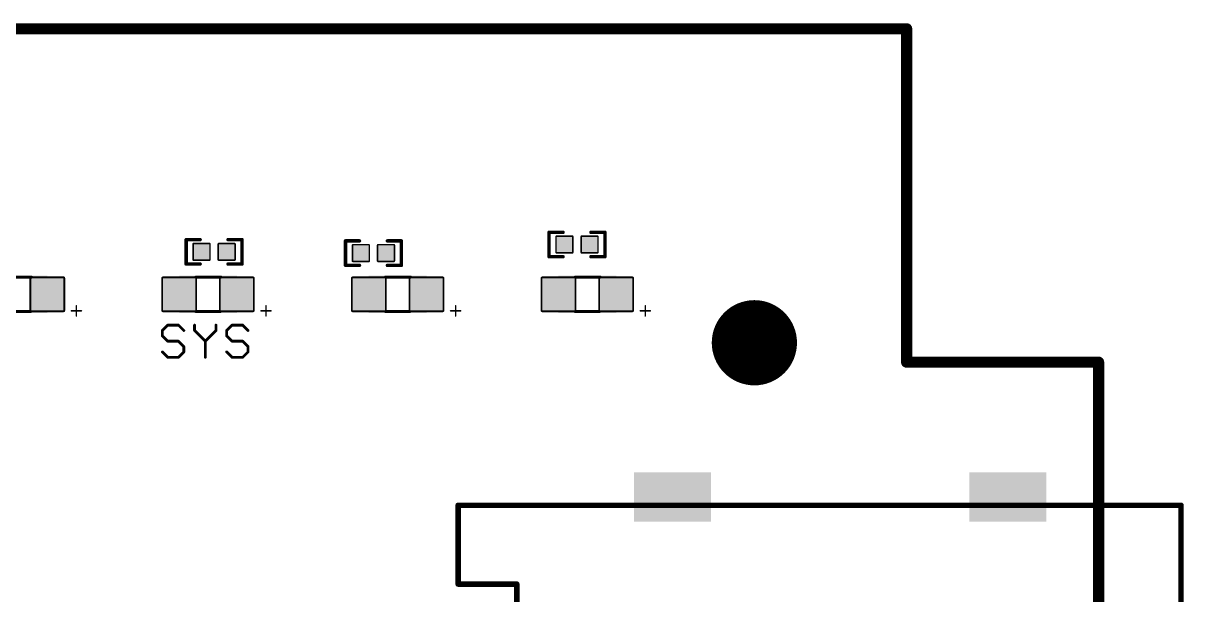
# Model space of a CAD drawing. Extents: x -15 to 107, y -79 to 1.
# Drawn here: x 59.04 to 101.27, y -19.77 to 1.03 of the extents above; entities that cross this region are included whole.
import ezdxf

# ---------------------------------------------------------------- set-up
doc = ezdxf.new("R2010")
doc.units = 0
for name, color, linetype in [('20', 7, 'CONTINUOUS'), ('21', 253, 'CONTINUOUS'), ('29', 82, 'CONTINUOUS'), ('51', 253, 'CONTINUOUS')]:
    doc.layers.add(name, color=color, linetype=linetype)

# ---------------------------------------------------------------- blocks, each defined once
blk = doc.blocks.new('RECT')
blk.add_solid([(-0.5, -0.5), (0.5, -0.5), (-0.5, 0.5), (0.5, 0.5)])
blk = doc.blocks.new('RECT208256X208256R10')
at = {"const_width": 0.0651}
blk.add_lwpolyline([(0.6183, -0.5857), (0.6183, 0.5857, 0.4142), (0.5857, 0.6183), (-0.5857, 0.6183, 0.4142), (-0.6183, 0.5857), (-0.6183, -0.5857, 0.4142), (-0.5857, -0.6183), (0.5857, -0.6183, 0.4142)], format="xyb", close=True, dxfattribs=at)
blk.add_solid([(-0.602, -0.602), (0.602, -0.602), (-0.602, 0.602), (0.602, 0.602)])
blk = doc.blocks.new('RECT107290X107290R17')
at = {"const_width": 0.057}
blk.add_lwpolyline([(0.3068, -0.2783), (0.3068, 0.2783, 0.4142), (0.2783, 0.3068), (-0.2783, 0.3068, 0.4142), (-0.3068, 0.2783), (-0.3068, -0.2783, 0.4142), (-0.2783, -0.3068), (0.2783, -0.3068, 0.4142)], format="xyb", close=True, dxfattribs=at)
blk.add_solid([(-0.2925, -0.2925), (0.2925, -0.2925), (-0.2925, 0.2925), (0.2925, 0.2925)])

msp = doc.modelspace()

# ---------------------------------------------------------------- linework, layer by layer
at = {"layer": '20', "const_width": 0.4064}
for points in [[(91.186, 0.826), (-10.506, 0.826)], [(91.186, -11.303), (91.186, 0.826)], [(98.171, -11.303), (91.186, -11.303)], [(98.171, -61.595), (98.171, -11.303)]]:
    msp.add_lwpolyline(points, dxfattribs=at)
at = {"layer": '20', "const_width": 0.2032}
for points in [[(91.2876, 0.826, 1), (91.0844, 0.826)], [(91.186, 0.7244, 1), (91.186, 0.9276)], [(91.186, -11.2014, 1), (91.186, -11.4046)], [(91.0844, -11.303, 1), (91.2876, -11.303)], [(98.2726, -11.303, 1), (98.0694, -11.303)], [(98.171, -11.4046, 1), (98.171, -11.2014)]]:
    msp.add_lwpolyline(points, format="xyb", dxfattribs=at)
at = {"layer": '20'}
msp.add_circle((85.6463, -10.597), 1.5, dxfattribs=at)
at = {"layer": '21'}
for points, const_width in [([(78.2078, -6.5777, 1), (78.1442, -6.5777)], 0.0635), ([(78.176, -6.546, 1), (78.176, -6.6095)], 0.0635), ([(78.684, -6.6095, 1), (78.684, -6.546)], 0.0635), ([(79.7, -6.546, 1), (79.7, -6.6095)], 0.0635), ([(80.2398, -6.5777, 1), (80.1762, -6.5777)], 0.0635), ([(80.208, -6.6095, 1), (80.208, -6.546)], 0.0635), ([(64.972, -6.8132, 1), (64.972, -6.8767)], 0.0635), ([(65.0038, -6.845, 1), (64.9403, -6.845)], 0.0635), ([(65.48, -6.8767, 1), (65.48, -6.8132)], 0.0635), ([(66.496, -6.8132, 1), (66.496, -6.8767)], 0.0635), ([(67.0358, -6.845, 1), (66.9723, -6.845)], 0.0635), ([(67.004, -6.8767, 1), (67.004, -6.8132)], 0.0635), ([(70.769, -6.8595, 1), (70.769, -6.923)], 0.0635), ([(70.8008, -6.8912, 1), (70.7373, -6.8912)], 0.0635), ([(71.277, -6.923, 1), (71.277, -6.8595)], 0.0635), ([(72.293, -6.8595, 1), (72.293, -6.923)], 0.0635), ([(72.8328, -6.8912, 1), (72.7692, -6.8912)], 0.0635), ([(72.801, -6.923, 1), (72.801, -6.8595)], 0.0635), ([(78.1442, -7.4667, 1), (78.2078, -7.4667)], 0.0635), ([(78.176, -7.435, 1), (78.176, -7.4985)], 0.0635), ([(78.684, -7.4985, 1), (78.684, -7.435)], 0.0635), ([(79.7, -7.435, 1), (79.7, -7.4985)], 0.0635), ([(80.1762, -7.4667, 1), (80.2398, -7.4667)], 0.0635), ([(80.208, -7.4985, 1), (80.208, -7.435)], 0.0635), ([(64.972, -7.7022, 1), (64.972, -7.7657)], 0.0635), ([(64.9403, -7.734, 1), (65.0038, -7.734)], 0.0635), ([(65.48, -7.7657, 1), (65.48, -7.7022)], 0.0635), ([(66.496, -7.7022, 1), (66.496, -7.7657)], 0.0635), ([(66.9723, -7.734, 1), (67.0358, -7.734)], 0.0635), ([(67.004, -7.7657, 1), (67.004, -7.7022)], 0.0635), ([(70.769, -7.7485, 1), (70.769, -7.812)], 0.0635), ([(70.7373, -7.7802, 1), (70.8008, -7.7802)], 0.0635), ([(71.277, -7.812, 1), (71.277, -7.7485)], 0.0635), ([(72.293, -7.7485, 1), (72.293, -7.812)], 0.0635), ([(72.7692, -7.7802, 1), (72.8328, -7.7802)], 0.0635), ([(72.801, -7.812, 1), (72.801, -7.7485)], 0.0635), ([(60.9903, -9.2497, 1), (60.9649, -9.2497)], 0.0254), ([(67.8889, -9.2497, 1), (67.8635, -9.2497)], 0.0254), ([(74.7875, -9.2497, 1), (74.7621, -9.2497)], 0.0254), ([(81.6893, -9.2497, 1), (81.6639, -9.2497)], 0.0254), ([(60.7911, -9.4234, 1), (60.7911, -9.4488)], 0.0254), ([(60.9649, -9.6225, 1), (60.9903, -9.6225)], 0.0254), ([(61.164, -9.4488, 1), (61.164, -9.4234)], 0.0254), ([(67.6898, -9.4234, 1), (67.6898, -9.4488)], 0.0254), ([(67.8635, -9.6225, 1), (67.8889, -9.6225)], 0.0254), ([(68.0626, -9.4488, 1), (68.0626, -9.4234)], 0.0254), ([(74.5884, -9.4234, 1), (74.5884, -9.4488)], 0.0254), ([(74.7621, -9.6225, 1), (74.7875, -9.6225)], 0.0254), ([(74.9613, -9.4488, 1), (74.9613, -9.4234)], 0.0254), ([(81.4902, -9.4234, 1), (81.4902, -9.4488)], 0.0254), ([(81.6639, -9.6225, 1), (81.6893, -9.6225)], 0.0254), ([(81.863, -9.4488, 1), (81.863, -9.4234)], 0.0254), ([(64.0886, -10.1327, 1), (64.1246, -10.1687)], 0.0508), ([(64.132, -10.1507, 1), (64.0812, -10.1507)], 0.0508), ([(64.3015, -9.9304, 1), (64.3015, -9.9812)], 0.0508), ([(64.3195, -9.9738, 1), (64.2835, -9.9378)], 0.0508), ([(64.7093, -9.9378, 1), (64.6733, -9.9738)], 0.0508), ([(64.6913, -9.9812, 1), (64.6913, -9.9304)], 0.0508), ([(64.8682, -10.1687, 1), (64.9042, -10.1327)], 0.0508), ([(65.294, -10.1327, 1), (65.258, -10.1687)], 0.0508), ([(65.3014, -9.9558, 1), (65.2506, -9.9558)], 0.0508), ([(65.2506, -10.1507, 1), (65.3014, -10.1507)], 0.0508), ([(66.081, -9.9558, 1), (66.0302, -9.9558)], 0.0508), ([(66.0302, -10.1507, 1), (66.081, -10.1507)], 0.0508), ([(66.0736, -10.1687, 1), (66.0376, -10.1327)], 0.0508), ([(66.4274, -10.1327, 1), (66.4634, -10.1687)], 0.0508), ([(66.4708, -10.1507, 1), (66.42, -10.1507)], 0.0508), ([(66.6403, -9.9304, 1), (66.6403, -9.9812)], 0.0508), ([(66.6583, -9.9738, 1), (66.6223, -9.9378)], 0.0508), ([(67.0481, -9.9378, 1), (67.0121, -9.9738)], 0.0508), ([(67.0301, -9.9812, 1), (67.0301, -9.9304)], 0.0508), ([(67.207, -10.1687, 1), (67.243, -10.1327)], 0.0508), ([(64.1246, -10.3276, 1), (64.0886, -10.3636)], 0.0508), ([(64.0812, -10.3456, 1), (64.132, -10.3456)], 0.0508), ([(64.3015, -10.5151, 1), (64.3015, -10.5659)], 0.0508), ([(64.2835, -10.5585, 1), (64.3195, -10.5225)], 0.0508), ([(64.7093, -10.5225, 1), (64.6733, -10.5585)], 0.0508), ([(64.6913, -10.5659, 1), (64.6913, -10.5151)], 0.0508), ([(65.6478, -10.5225, 1), (65.6838, -10.5585)], 0.0508), ([(65.6912, -10.5405, 1), (65.6404, -10.5405)], 0.0508), ([(65.6478, -10.5585, 1), (65.6838, -10.5225)], 0.0508), ([(66.4634, -10.3276, 1), (66.4274, -10.3636)], 0.0508), ([(66.42, -10.3456, 1), (66.4708, -10.3456)], 0.0508), ([(66.6403, -10.5151, 1), (66.6403, -10.5659)], 0.0508), ([(66.6223, -10.5585, 1), (66.6583, -10.5225)], 0.0508), ([(67.0481, -10.5225, 1), (67.0121, -10.5585)], 0.0508), ([(67.0301, -10.5659, 1), (67.0301, -10.5151)], 0.0508), ([(64.1246, -10.9123, 1), (64.0886, -10.9483)], 0.0508), ([(64.9116, -10.7354, 1), (64.8608, -10.7354)], 0.0508), ([(64.8608, -10.9303, 1), (64.9116, -10.9303)], 0.0508), ([(64.8682, -10.7534, 1), (64.9042, -10.7174)], 0.0508), ([(64.9042, -10.9483, 1), (64.8682, -10.9123)], 0.0508), ([(66.4634, -10.9123, 1), (66.4274, -10.9483)], 0.0508), ([(67.2504, -10.7354, 1), (67.1996, -10.7354)], 0.0508), ([(67.1996, -10.9303, 1), (67.2504, -10.9303)], 0.0508), ([(67.207, -10.7534, 1), (67.243, -10.7174)], 0.0508), ([(67.243, -10.9483, 1), (67.207, -10.9123)], 0.0508), ([(64.3015, -11.0998, 1), (64.3015, -11.1506)], 0.0508), ([(64.2835, -11.1432, 1), (64.3195, -11.1072)], 0.0508), ([(64.6733, -11.1072, 1), (64.7093, -11.1432)], 0.0508), ([(64.6913, -11.1506, 1), (64.6913, -11.0998)], 0.0508), ([(65.6404, -11.1252, 1), (65.6912, -11.1252)], 0.0508), ([(66.6403, -11.0998, 1), (66.6403, -11.1506)], 0.0508), ([(66.6223, -11.1432, 1), (66.6583, -11.1072)], 0.0508), ([(67.0121, -11.1072, 1), (67.0481, -11.1432)], 0.0508), ([(67.0301, -11.1506, 1), (67.0301, -11.0998)], 0.0508), ([(74.9198, -16.512, 1), (74.8182, -16.512)], 0.1016), ([(74.869, -16.4612, 1), (74.869, -16.5628)], 0.1016), ([(90.139, -16.5628, 1), (90.139, -16.4612)], 0.1016), ([(90.219, -16.4612, 1), (90.219, -16.5628)], 0.1016), ([(101.2198, -16.512, 1), (101.1182, -16.512)], 0.1016), ([(101.169, -16.5628, 1), (101.169, -16.4612)], 0.1016), ([(74.869, -19.3262, 1), (74.869, -19.4278)], 0.1016), ([(74.8182, -19.377, 1), (74.9198, -19.377)], 0.1016), ([(77.0498, -19.377, 1), (76.9482, -19.377)], 0.1016), ([(76.999, -19.4278, 1), (76.999, -19.3262)], 0.1016)]:
    msp.add_lwpolyline(points, format="xyb", dxfattribs=dict(at, const_width=const_width))
for points, const_width in [([(78.684, -6.5777), (78.176, -6.5777)], 0.127), ([(78.176, -6.5777), (78.176, -7.4667)], 0.127), ([(80.208, -6.5777), (79.7, -6.5777)], 0.127), ([(80.208, -7.4667), (80.208, -6.5777)], 0.127), ([(65.48, -6.845), (64.972, -6.845)], 0.127), ([(64.972, -6.845), (64.972, -7.734)], 0.127), ([(67.004, -6.845), (66.496, -6.845)], 0.127), ([(67.004, -7.734), (67.004, -6.845)], 0.127), ([(71.277, -6.8912), (70.769, -6.8912)], 0.127), ([(70.769, -6.8912), (70.769, -7.7802)], 0.127), ([(72.801, -6.8912), (72.293, -6.8912)], 0.127), ([(72.801, -7.7802), (72.801, -6.8912)], 0.127), ([(78.176, -7.4667), (78.684, -7.4667)], 0.127), ([(79.7, -7.4667), (80.208, -7.4667)], 0.127), ([(64.972, -7.734), (65.48, -7.734)], 0.127), ([(66.496, -7.734), (67.004, -7.734)], 0.127), ([(70.769, -7.7802), (71.277, -7.7802)], 0.127), ([(72.293, -7.7802), (72.801, -7.7802)], 0.127), ([(60.9776, -9.6225), (60.9776, -9.2497)], 0.0508), ([(67.8762, -9.6225), (67.8762, -9.2497)], 0.0508), ([(74.7748, -9.6225), (74.7748, -9.2497)], 0.0508), ([(81.6766, -9.6225), (81.6766, -9.2497)], 0.0508), ([(60.7911, -9.4361), (61.164, -9.4361)], 0.0508), ([(67.6898, -9.4361), (68.0626, -9.4361)], 0.0508), ([(74.5884, -9.4361), (74.9613, -9.4361)], 0.0508), ([(81.4902, -9.4361), (81.863, -9.4361)], 0.0508), ([(64.3015, -9.9558), (64.1066, -10.1507)], 0.1016), ([(64.1066, -10.1507), (64.1066, -10.3456)], 0.1016), ([(64.6913, -9.9558), (64.3015, -9.9558)], 0.1016), ([(64.8862, -10.1507), (64.6913, -9.9558)], 0.1016), ([(65.276, -9.9558), (65.276, -10.1507)], 0.1016), ([(65.276, -10.1507), (65.6658, -10.5405)], 0.1016), ([(65.6658, -10.5405), (66.0556, -10.1507)], 0.1016), ([(66.0556, -10.1507), (66.0556, -9.9558)], 0.1016), ([(66.6403, -9.9558), (66.4454, -10.1507)], 0.1016), ([(66.4454, -10.1507), (66.4454, -10.3456)], 0.1016), ([(67.0301, -9.9558), (66.6403, -9.9558)], 0.1016), ([(67.225, -10.1507), (67.0301, -9.9558)], 0.1016), ([(64.1066, -10.3456), (64.3015, -10.5405)], 0.1016), ([(64.3015, -10.5405), (64.6913, -10.5405)], 0.1016), ([(64.6913, -10.5405), (64.8862, -10.7354)], 0.1016), ([(65.6658, -10.5405), (65.6658, -11.1252)], 0.1016), ([(66.4454, -10.3456), (66.6403, -10.5405)], 0.1016), ([(66.6403, -10.5405), (67.0301, -10.5405)], 0.1016), ([(67.0301, -10.5405), (67.225, -10.7354)], 0.1016), ([(64.3015, -11.1252), (64.1066, -10.9303)], 0.1016), ([(64.8862, -10.9303), (64.6913, -11.1252)], 0.1016), ([(64.8862, -10.7354), (64.8862, -10.9303)], 0.1016), ([(66.6403, -11.1252), (66.4454, -10.9303)], 0.1016), ([(67.225, -10.9303), (67.0301, -11.1252)], 0.1016), ([(67.225, -10.7354), (67.225, -10.9303)], 0.1016), ([(64.6913, -11.1252), (64.3015, -11.1252)], 0.1016), ([(67.0301, -11.1252), (66.6403, -11.1252)], 0.1016), ([(74.869, -19.377), (74.869, -16.512)], 0.2032), ([(74.869, -16.512), (90.139, -16.512)], 0.2032), ([(90.219, -16.512), (101.169, -16.512)], 0.2032), ([(101.169, -16.512), (101.169, -21.356)], 0.2032), ([(76.999, -19.377), (74.869, -19.377)], 0.2032), ([(76.999, -33.127), (76.999, -19.377)], 0.2032)]:
    msp.add_lwpolyline(points, dxfattribs=dict(at, const_width=const_width))
at = {"layer": '29', "const_width": 1.5508}
msp.add_lwpolyline([(85.6463, -11.3724, 1), (85.6463, -9.8216, 1), (85.6463, -11.3724)], format="xyb", dxfattribs=at)
at = {"layer": '51'}
for points, const_width in [([(58.4196, -8.2101), (59.3446, -8.2101)], 0.1016), ([(65.3182, -8.2101), (66.2432, -8.2101)], 0.1016), ([(72.2169, -8.2101), (73.1419, -8.2101)], 0.1016), ([(79.1186, -8.2101), (80.0436, -8.2101)], 0.1016), ([(58.4196, -9.4601), (59.3196, -9.4601)], 0.1016), ([(65.3182, -9.4601), (66.2182, -9.4601)], 0.1016), ([(72.2169, -9.4601), (73.1169, -9.4601)], 0.1016), ([(79.1186, -9.4601), (80.0186, -9.4601)], 0.1016), ([(90.139, -16.512), (95.219, -16.512)], 0.2032)]:
    msp.add_lwpolyline(points, dxfattribs=dict(at, const_width=const_width))
for points, const_width in [([(59.3446, -8.2355, 1), (59.3446, -8.1847)], 0.0508), ([(65.3182, -8.1847, 1), (65.3182, -8.2355)], 0.0508), ([(66.2432, -8.2355, 1), (66.2432, -8.1847)], 0.0508), ([(72.2169, -8.1847, 1), (72.2169, -8.2355)], 0.0508), ([(73.1419, -8.2355, 1), (73.1419, -8.1847)], 0.0508), ([(79.1186, -8.1847, 1), (79.1186, -8.2355)], 0.0508), ([(80.0436, -8.2355, 1), (80.0436, -8.1847)], 0.0508), ([(59.3196, -9.4855, 1), (59.3196, -9.4347)], 0.0508), ([(65.3182, -9.4347, 1), (65.3182, -9.4855)], 0.0508), ([(66.2182, -9.4855, 1), (66.2182, -9.4347)], 0.0508), ([(72.2169, -9.4347, 1), (72.2169, -9.4855)], 0.0508), ([(73.1169, -9.4855, 1), (73.1169, -9.4347)], 0.0508), ([(79.1186, -9.4347, 1), (79.1186, -9.4855)], 0.0508), ([(80.0186, -9.4855, 1), (80.0186, -9.4347)], 0.0508), ([(90.139, -16.4612, 1), (90.139, -16.5628)], 0.1016), ([(95.219, -16.5628, 1), (95.219, -16.4612)], 0.1016)]:
    msp.add_lwpolyline(points, format="xyb", dxfattribs=dict(at, const_width=const_width))

# ---------------------------------------------------------------- block references
at = {"layer": '29'}
for name, p, rotation in [('RECT107290X107290R17', (78.7348, -7.0222), 180), ('RECT107290X107290R17', (79.6492, -7.0222), 180), ('RECT208256X208256R10', (59.9196, -8.8351), 90), ('RECT208256X208256R10', (64.7182, -8.8351), 90), ('RECT208256X208256R10', (66.8182, -8.8351), 90), ('RECT208256X208256R10', (71.6169, -8.8351), 90), ('RECT208256X208256R10', (73.7169, -8.8351), 90), ('RECT208256X208256R10', (78.5186, -8.8351), 90), ('RECT208256X208256R10', (80.6186, -8.8351), 90)]:
    msp.add_blockref(name, p, dxfattribs=dict(at, rotation=rotation))
for p in [(65.5308, -7.2895), (66.4452, -7.2895), (71.3278, -7.3357), (72.2422, -7.3357)]:
    msp.add_blockref('RECT107290X107290R17', p, dxfattribs=at)
at = {"layer": '29', "xscale": 1.8, "yscale": 2.8, "rotation": 90}
for p in [(82.669, -16.212), (94.869, -16.212)]:
    msp.add_blockref('RECT', p, dxfattribs=at)
at = {"layer": '51', "xscale": 1.35, "yscale": 0.6, "rotation": 90}
for p in [(59.6196, -8.8351), (65.0182, -8.8351), (66.5182, -8.8351), (71.9169, -8.8351), (73.4169, -8.8351), (78.8186, -8.8351), (80.3186, -8.8351)]:
    msp.add_blockref('RECT', p, dxfattribs=at)

doc.saveas('drawing.dxf')
